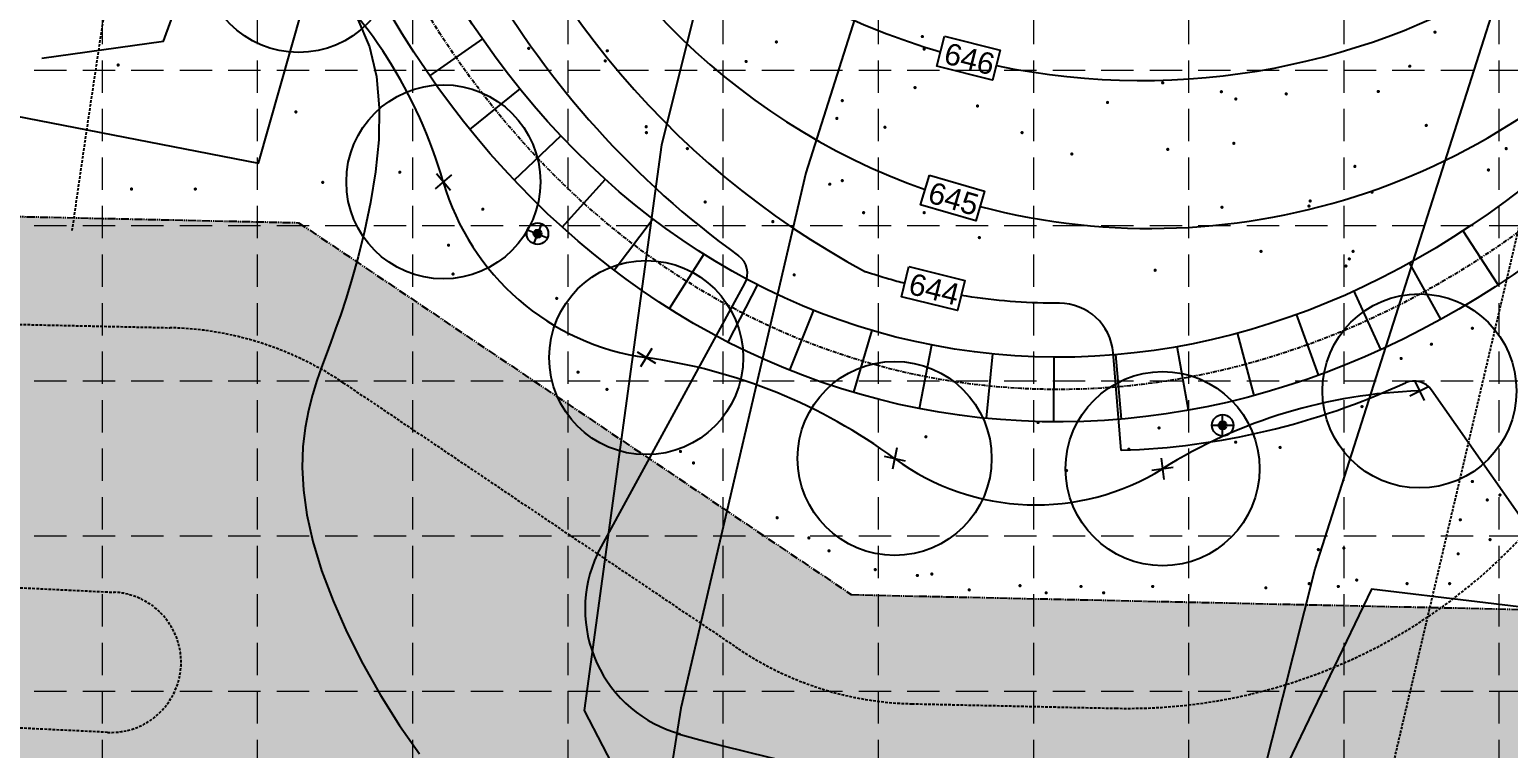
# Model space of a CAD drawing. Header units: inches. Extents: x 2525137 to 2526060, y 7086153 to 7086731.
# Drawn here: x 2525606.2 to 2525743.4, y 7086350.1 to 7086416.7 of the extents above; entities that cross this region are included whole.
import ezdxf

# ---------------------------------------------------------------- set-up
doc = ezdxf.new("R2010")
doc.units = ezdxf.units.IN
doc.header["$MEASUREMENT"] = 0
for name, pattern in [('CENTERX2', [4, 2.5, -0.5, 0.5, -0.5]), ('ESMT', [0.32, 0.24, -0.08]), ('HIDDEN', [0.375, 0.25, -0.125]), ('PHANTOM', [1.9, 1.5, -0.08, 0.08, -0.08, 0.08, -0.08])]:
    doc.linetypes.add(name, pattern=pattern)
for name, color, linetype in [('E-BREAKLINE', 5, 'Continuous'), ('E-ESMT', 2, 'ESMT'), ('FIGURE', 7, 'Continuous'), ('GRID', 254, 'HIDDEN'), ('hs-bollard', 1, 'Continuous'), ('HS-CJ', 1, 'Continuous'), ('hs-phase2', 1, 'HIDDEN'), ('hs-sidewalk', 3, 'Continuous'), ('HS-WALKCL', 14, 'CENTERX2'), ('LS-CONTTXT', 14, 'Continuous'), ('LS-GRASS', 7, 'Continuous'), ('LS-HGWAYMIX', 14, 'Continuous'), ('LS-LO', 5, 'Continuous'), ('LS-TREELEADER', 14, 'Continuous'), ('PC', 35, 'Continuous'), ('PL', 7, 'PHANTOM')]:
    doc.layers.add(name, color=color, linetype=linetype)
doc.styles.get("Standard").update_dxf_attribs({"font": 'ARIAL.TTF'})

# ---------------------------------------------------------------- blocks, each defined once
blk = doc.blocks.new('GRASS')
at = {"layer": 'LS-GRASS', "const_width": 0.15}
blk.add_lwpolyline([(-0.075, 0, 1), (0.075, 0, 1)], format="xyb", close=True, dxfattribs=at)

msp = doc.modelspace()

# ---------------------------------------------------------------- hatches: boundary and pattern name
at = {"layer": 'hs-bollard'}
h = msp.add_hatch(color=7, dxfattribs=at)
edge = h.paths.add_edge_path()
edge.add_arc((2525653.3, 7086397.82), 0.372, -21.884, 338.116, ccw=False)
h = msp.add_hatch(color=7, dxfattribs=at)
edge = h.paths.add_edge_path()
edge.add_arc((2525716.86, 7086380.05), 0.372, 0, 360)
at = {"layer": 'LS-HGWAYMIX'}
h = msp.add_hatch(dxfattribs=at)
h.set_pattern_fill('AR-SAND', color=256, scale=2, style=0)
h.set_pattern_definition([(37.5, (0, 0), (-0.1259867162, 3.853647538), [0, -3.04, 0, -3.4, 0, -3.25]), (7.5, (0, 0), (3.5395534105, 5.6442921305), [0, -1.64, 0, -2.74, 0, -1.05]), (327.5, (-2.46, 0), (6.2282837235, 0.011318107), [0, -1, 0, -3.6, 0, -4.7]), (317.5, (-2.46, 0), (6.012253209, 1.75535113), [0, -0.5, 0, -2.36, 0, -2.7])])
h.paths.add_polyline_path([(2525757.65, 7086342.66), (2525745.42, 7086286.46), (2525679.53, 7086301.91), (2525585.84, 7086288.33), (2525334.95, 7086378.84), (2525340.69, 7086397.27), (2525309.11, 7086409.68), (2525329.88, 7086466.5), (2525333.65, 7086465.19), (2525343.52, 7086461.79), (2525336.34, 7086442.42), (2525506.33, 7086377.16), (2525548.28, 7086400.69), (2525631, 7086398.87), (2525682.27, 7086364.38), (2525752.28, 7086362.84), (2525748.08, 7086344.9)])

# ---------------------------------------------------------------- linework, layer by layer
at = {"layer": 'E-BREAKLINE', "color": 35, "linetype": 'Continuous', "lineweight": -3}
for points in [[(2525818.37, 7086566.82, 647.73), (2525818.37, 7086566.82, 647.73), (2525816.74, 7086514.04, 646.64), (2525815.99, 7086503.69, 646.31), (2525798.88, 7086437.27, 645.18), (2525784.54, 7086389.77, 644.27), (2525769.9, 7086360.16, 643.99), (2525730.67, 7086364.87, 643.33), (2525718.31, 7086339.14, 642.37), (2525664.45, 7086340.5, 641.74), (2525657.66, 7086353.6, 641.49), (2525664.82, 7086406.07, 642.38), (2525677.45, 7086456.61, 644.08), (2525680.62, 7086497.68, 644.7), (2525694.35, 7086520.48, 644.57), (2525714.34, 7086561.72, 645.49), (2525739.21, 7086567.22, 646.62), (2525818.37, 7086566.82, 647.73)], [(2525693.86, 7086452.86, 653.22), (2525678.2, 7086403.46, 648.21), (2525666.6, 7086353.81, 643.27), (2525664.46, 7086340.4, 641.69)], [(2525597.98, 7086410.07, 640.36), (2525627.41, 7086404.37, 641.16), (2525635.51, 7086432.85, 642.7), (2525625.11, 7086448.91, 642.85), (2525607.65, 7086451.06, 642.22), (2525611.28, 7086429.59, 642.03), (2525602.17, 7086419.41, 641.83), (2525597.98, 7086410.07, 640.36)], [(2525607.3, 7086414.09, 643.36), (2525618.6, 7086415.67, 643.76), (2525622.5, 7086426.37, 643.81), (2525623.56, 7086436.67, 644.67), (2525619.41, 7086445.66, 644.23)], [(2525718.46, 7086339.02, 642.39), (2525725.44, 7086366.73, 644.89), (2525746.78, 7086433.66, 652.82)]]:
    msp.add_polyline3d(points, dxfattribs=at)
at = {"layer": 'E-ESMT', "color": 14}
msp.add_line((2525816.44, 7086705.96), (2525710.66, 7086254.78), dxfattribs=at)
at = {"layer": 'FIGURE', "color": 9}
msp.add_lwpolyline([(2525597.98, 7086410.07), (2525627.41, 7086404.37), (2525635.51, 7086432.85), (2525625.11, 7086448.91), (2525607.65, 7086451.06), (2525611.28, 7086429.59), (2525602.17, 7086419.41)], close=True, dxfattribs=at)
at = {"layer": 'GRID', "color": 252, "linetype": 'HIDDEN', "lineweight": 0, "ltscale": 12}
for p, q in [((2525612.9, 7086715.39), (2525612.9, 7086211.32)), ((2525627.3, 7086715.39), (2525627.3, 7086211.32)), ((2525641.7, 7086715.39), (2525641.7, 7086211.32)), ((2525656.1, 7086715.39), (2525656.1, 7086211.32)), ((2525670.5, 7086715.39), (2525670.5, 7086211.32)), ((2525684.9, 7086715.39), (2525684.9, 7086211.32)), ((2525699.3, 7086715.39), (2525699.3, 7086211.32)), ((2525713.7, 7086715.39), (2525713.7, 7086211.32)), ((2525728.1, 7086715.39), (2525728.1, 7086211.32)), ((2525742.5, 7086715.39), (2525742.5, 7086211.32)), ((2525152.1, 7086412.99), (2526044.9, 7086412.99)), ((2525152.1, 7086398.59), (2526044.9, 7086398.59)), ((2525152.1, 7086384.19), (2526044.9, 7086384.19)), ((2525152.1, 7086369.79), (2526044.9, 7086369.79)), ((2525152.1, 7086355.39), (2526044.9, 7086355.39))]:
    msp.add_line(p, q, dxfattribs=at)
at = {"layer": 'hs-bollard', "color": 7}
for points in [[(2525652.38, 7086398.19), (2525654.23, 7086397.44)], [(2525653.68, 7086398.74), (2525652.93, 7086396.89)], [(2525716.86, 7086379.05), (2525716.86, 7086381.05)], [(2525715.86, 7086380.05), (2525717.86, 7086380.05)]]:
    msp.add_lwpolyline(points, dxfattribs=at)
for centre, radius in [((2525653.3, 7086397.82), 1), ((2525653.3, 7086397.82), 1), ((2525653.3, 7086397.82), 0.372), ((2525716.86, 7086380.05), 1), ((2525716.86, 7086380.05), 1), ((2525716.86, 7086380.05), 0.372)]:
    msp.add_circle(centre, radius, dxfattribs=at)
at = {"layer": 'HS-CJ', "color": 7}
for points in [[(2525643.3, 7086412.46), (2525648.23, 7086415.88)], [(2525647.03, 7086407.48), (2525651.69, 7086411.25)], [(2525651.13, 7086402.79), (2525655.49, 7086406.91)], [(2525655.59, 7086398.43), (2525659.61, 7086402.89)], [(2525660.4, 7086394.44), (2525664.04, 7086399.22)], [(2525742.43, 7086393.09), (2525739.15, 7086398.11)], [(2525665.55, 7086390.88), (2525668.75, 7086395.95)], [(2525737.1, 7086389.88), (2525734.2, 7086395.13)], [(2525670.99, 7086387.77), (2525673.73, 7086393.11)], [(2525731.54, 7086387.08), (2525729.04, 7086392.54)], [(2525676.7, 7086385.17), (2525678.93, 7086390.74)], [(2525725.76, 7086384.72), (2525723.72, 7086390.36)], [(2525682.63, 7086383.11), (2525684.33, 7086388.86)], [(2525719.8, 7086382.83), (2525718.24, 7086388.63)], [(2525688.73, 7086381.61), (2525689.88, 7086387.5)], [(2525713.7, 7086381.46), (2525712.64, 7086387.37)], [(2525694.94, 7086380.7), (2525695.53, 7086386.67)], [(2525701.21, 7086380.37), (2525701.24, 7086386.37)], [(2525707.48, 7086380.63), (2525706.96, 7086386.61)]]:
    msp.add_lwpolyline(points, dxfattribs=at)
at = {"layer": 'hs-phase2', "color": 7}
for p, q in [((2525559.11, 7086390.42), (2525619.18, 7086389.1)), ((2525635.27, 7086384), (2525671.95, 7086359.33)), ((2525688.03, 7086354.23), (2525706.94, 7086353.81))]:
    msp.add_line(p, q, dxfattribs=at)
msp.add_lwpolyline([(2525613.41, 7086351.58), (2525563.47, 7086354, -1), (2525564.1, 7086366.98), (2525614.04, 7086364.57, -1.000236), (2525613.41, 7086351.58, -0.026154)], format="xyb", dxfattribs=at)
for centre, radius, start, end in [((2527585.14, 7086116.57, 328.37), 2005, 169.91016, 171.88704), ((2527585.14, 7086116.57, 328.37), 1995, 169.91016, 171.88704), ((2525618.52, 7086359.11), 30, 56.0741, 88.7389), ((2525708.04, 7086403.8), 50, 268.7389, 319.9027), ((2525688.69, 7086384.22), 30, 236.0741, 268.7389)]:
    msp.add_arc(centre, radius, start, end, dxfattribs=at)
at = {"layer": 'hs-sidewalk', "color": 7}
msp.add_arc((2525516.61, 7086516.51), 100.59, 266.7339, 335.9462, dxfattribs=at)
at = {"layer": 'hs-sidewalk', "color": 7, "extrusion": (0, 0, -1)}
for major_axis, ratio, start_param, end_param in [((18.93, 97.93), 0.815297, 4.943308, 10.764655), ((17.79, 92.04), 0.803499, 4.815688, 10.892275)]:
    msp.add_ellipse((2525707.8, 7086479.51), major_axis=major_axis, ratio=ratio, start_param=start_param, end_param=end_param, dxfattribs=at)
at = {"layer": 'HS-WALKCL', "ltscale": 0.15}
msp.add_open_spline([(2525633.19, 7086504.04), (2525634.29, 7086507.94), (2525635.58, 7086511.77), (2525639.71, 7086522.21), (2525642.96, 7086528.59), (2525650.5, 7086540.44), (2525654.79, 7086545.9), (2525664.21, 7086555.62), (2525669.34, 7086559.88), (2525680.18, 7086566.96), (2525685.9, 7086569.79), (2525697.63, 7086573.86), (2525703.65, 7086575.1), (2525715.68, 7086575.91), (2525721.68, 7086575.48), (2525733.34, 7086572.96), (2525739, 7086570.87), (2525749.66, 7086565.17), (2525754.67, 7086561.55), (2525763.77, 7086552.99), (2525767.87, 7086548.05), (2525774.95, 7086537.1), (2525777.95, 7086531.09), (2525782.69, 7086518.32), (2525784.43, 7086511.56), (2525786.61, 7086497.62), (2525787.04, 7086490.45), (2525786.56, 7086476.04), (2525785.65, 7086468.8), (2525782.54, 7086454.63), (2525780.34, 7086447.7), (2525774.76, 7086434.47), (2525771.37, 7086428.18), (2525763.58, 7086416.56), (2525759.18, 7086411.23), (2525749.56, 7086401.81), (2525744.35, 7086397.71), (2525733.37, 7086390.98), (2525727.6, 7086388.33), (2525715.79, 7086384.65), (2525709.76, 7086383.61), (2525697.74, 7086383.21), (2525691.76, 7086383.84), (2525680.19, 7086386.76), (2525674.6, 7086389.04), (2525664.09, 7086395.11), (2525659.19, 7086398.9), (2525650.31, 7086407.78), (2525646.34, 7086412.87), (2525639.52, 7086424.07), (2525636.67, 7086430.19), (2525632.23, 7086443.13), (2525630.64, 7086449.96), (2525628.79, 7086464), (2525628.52, 7086471.2), (2525629.04, 7086480.46), (2525629.21, 7086482.52), (2525629.43, 7086484.57)], degree=3, knots=[4.815688, 4.815688, 4.815688, 4.815688, 4.942378, 4.942378, 5.168742, 5.168742, 5.395106, 5.395106, 5.621469, 5.621469, 5.847833, 5.847833, 6.074196, 6.074196, 6.30056, 6.30056, 6.526924, 6.526924, 6.753287, 6.753287, 6.979651, 6.979651, 7.206015, 7.206015, 7.432378, 7.432378, 7.658742, 7.658742, 7.885105, 7.885105, 8.111469, 8.111469, 8.337833, 8.337833, 8.564196, 8.564196, 8.79056, 8.79056, 9.016924, 9.016924, 9.243287, 9.243287, 9.469651, 9.469651, 9.696014, 9.696014, 9.922378, 9.922378, 10.148742, 10.148742, 10.375105, 10.375105, 10.601469, 10.601469, 10.827833, 10.827833, 10.892275, 10.892275, 10.892275, 10.892275], dxfattribs=at)
at = {"layer": 'LS-CONTTXT'}
for points in [[(2525691.05, 7086416.15), (2525696.23, 7086414.84), (2525695.52, 7086412.05), (2525690.35, 7086413.36)], [(2525689.65, 7086403.26), (2525694.78, 7086401.76), (2525693.97, 7086399), (2525688.84, 7086400.5)], [(2525687.76, 7086394.78), (2525692.95, 7086393.49), (2525692.25, 7086390.7), (2525687.07, 7086391.98)]]:
    msp.add_lwpolyline(points, close=True, dxfattribs=at)
at = {"layer": 'LS-LO', "color": 7}
for p, q in [((2525645.32, 7086403.28), (2525643.8, 7086401.98)), ((2525643.91, 7086403.39), (2525645.21, 7086401.87)), ((2525663.91, 7086387.18), (2525662.85, 7086385.48)), ((2525662.53, 7086386.86), (2525664.23, 7086385.8)), ((2525734.22, 7086382.8), (2525736.02, 7086383.67)), ((2525734.69, 7086384.14), (2525735.55, 7086382.34)), ((2525686.64, 7086377.95), (2525686.22, 7086376)), ((2525685.45, 7086377.19), (2525687.41, 7086376.77)), ((2525710.3, 7086375.89), (2525712.28, 7086376.16)), ((2525711.16, 7086377.02), (2525711.42, 7086375.03))]:
    msp.add_line(p, q, dxfattribs=at)
for centre in [(2525631.13, 7086423.63), (2525644.56, 7086402.63), (2525663.38, 7086386.33), (2525735.12, 7086383.24), (2525686.43, 7086376.98), (2525711.29, 7086376.03)]:
    msp.add_circle(centre, 9, dxfattribs=at)
at = {"layer": 'LS-TREELEADER'}
for centre, radius, start, end in [((2525602.43, 7086390.49), 43.84, 16.0769, 49.1105), ((2525666.5, 7086408.96), 22.84, 196.0769, 262.1426), ((2525656.46, 7086336.21), 50.59, 53.6777, 82.1426), ((2525736.56, 7086335.49), 47.77, 91.7288, 121.9409), ((2525699.56, 7086394.84), 22.17, 233.6777, 301.9409)]:
    msp.add_arc(centre, radius, start, end, dxfattribs=at)
at = {"layer": 'PC', "color": 35}
for p, q in [((2525658.85, 7086368.14), (2525672.54, 7086393.19)), ((2525707.45, 7086377.73), (2525706.7, 7086386.79)), ((2525745.28, 7086370.44), (2525736.25, 7086383.31))]:
    msp.add_line(p, q, dxfattribs=at)
msp.add_lwpolyline([(2525636.63, 7086417.68), (2525637.72, 7086415.16), (2525638.36, 7086412.41), (2525638.61, 7086409.5), (2525638.56, 7086406.53), (2525638.27, 7086403.57), (2525637.81, 7086400.72), (2525637.24, 7086398.06), (2525636.65, 7086395.66), (2525636.08, 7086393.61), (2525635.55, 7086391.85), (2525635.05, 7086390.33), (2525634.57, 7086388.99), (2525634.12, 7086387.77), (2525633.68, 7086386.6), (2525633.25, 7086385.44), (2525632.83, 7086384.22), (2525632.41, 7086382.89), (2525632.04, 7086381.42), (2525631.73, 7086379.82), (2525631.53, 7086378.06), (2525631.47, 7086376.13), (2525631.58, 7086374.04), (2525631.9, 7086371.75), (2525632.45, 7086369.27), (2525633.27, 7086366.59), (2525634.34, 7086363.77), (2525635.62, 7086360.86), (2525637.09, 7086357.92), (2525638.73, 7086355.03), (2525640.49, 7086352.23), (2525642.36, 7086349.59)], dxfattribs=at)
at = {"layer": 'PC', "color": 35, "elevation": 642.97}
msp.add_lwpolyline([(2525666.23, 7086351.47, 0.065538), (2525735.79, 7086341.86, -0.180153), (2525750.15, 7086336.41, -0.818485)], format="xyb", dxfattribs=at)
at = {"layer": 'PC', "color": 35}
for centre, radius, start, end in [((2525709.28, 7086478.56), 66.52, 258.3672, 346.1845), ((2525720.82, 7086463.5), 83.52, 185.8995, 234.1835), ((2525720.82, 7086463.5), 78.52, 196.0834, 241.8114), ((2525710.15, 7086460.85), 62.54, 198.1897, 250.4845), ((2525710.15, 7086460.85), 62.54, 255.3813, 322.053), ((2525709.28, 7086478.56), 66.52, 243.4232, 253.7637), ((2525670.78, 7086394.15), 2, 331.3579, 54.1835), ((2525701.72, 7086386.37), 5, 4.7413, 90.1403), ((2525705.3, 7086445.4), 67.7, 271.8188, 294.9108), ((2525734.61, 7086382.16), 2, 35.0674, 113.2576), ((2525669.72, 7086363.01), 12.01, 154.7309, 254.6391), ((2525676.97, 7086839.56), 525.78, 248.4309, 264.1991)]:
    msp.add_arc(centre, radius, start, end, dxfattribs=at)
for points, knots in [([(2525687.37, 7086393.2), (2525686.88, 7086393.33), (2525686.39, 7086393.47), (2525685.17, 7086393.82), (2525684.45, 7086394.05), (2525683.74, 7086394.29)], [9.47800005, 9.47800005, 9.47800005, 9.47800005, 9.50014679, 9.50014679, 9.53282435, 9.53282435, 9.53282435, 9.53282435]), ([(2525701.71, 7086391.37), (2525701.37, 7086391.37), (2525701.04, 7086391.37), (2525697.98, 7086391.42), (2525695.27, 7086391.66), (2525692.6, 7086392.09)], [9.2687087, 9.2687087, 9.2687087, 9.2687087, 9.2831054, 9.2831054, 9.4006227, 9.4006227, 9.4006227, 9.4006227])]:
    msp.add_open_spline(points, degree=3, knots=knots, dxfattribs=at)
at = {"layer": 'PL', "color": 7, "ltscale": 0.5}
for p, q in [((2525548.41, 7086400.66), (2525631.13, 7086398.84)), ((2525631.13, 7086398.84), (2525682.41, 7086364.35)), ((2525682.41, 7086364.35), (2525752.42, 7086362.81))]:
    msp.add_line(p, q, dxfattribs=at)

# ---------------------------------------------------------------- block references
at = {"layer": 'LS-GRASS'}
for p in [(2525689, 7086416.1), (2525736.56, 7086416.51), (2525652.48, 7086415), (2525659.77, 7086414.78), (2525675.46, 7086415.6), (2525689.17, 7086414.94), (2525614.39, 7086413.46), (2525659.58, 7086413.84), (2525672.65, 7086413.79), (2525734.22, 7086413.35), (2525711.3, 7086411.81), (2525688.32, 7086411.37), (2525716.74, 7086410.98), (2525718.08, 7086410.31), (2525722.76, 7086410.78), (2525731.3, 7086411.01), (2525630.88, 7086409.11), (2525681.57, 7086410.16), (2525694.12, 7086409.66), (2525706.18, 7086409.99), (2525663.38, 7086407.74), (2525681.07, 7086408.51), (2525685.53, 7086407.69), (2525735.75, 7086407.86), (2525663.4, 7086407.19), (2525698.25, 7086407.19), (2525717.9, 7086406.2), (2525667.2, 7086405.71), (2525702.87, 7086405.21), (2525711.77, 7086405.64), (2525743.17, 7086405.71), (2525640.52, 7086403.52), (2525729.13, 7086404.06), (2525741.52, 7086403.73), (2525633.37, 7086402.58), (2525680.41, 7086402.41), (2525681.57, 7086402.74), (2525615.63, 7086401.96), (2525621.55, 7086401.96), (2525668.85, 7086400.76), (2525724.98, 7086400.85), (2525730.72, 7086401.67), (2525648.22, 7086400.09), (2525683.55, 7086399.77), (2525689.17, 7086399.77), (2525716.8, 7086400.27), (2525724.87, 7086400.38), (2525675.13, 7086398.94), (2525645.04, 7086396.75), (2525694.29, 7086397.46), (2525720.42, 7086396.18), (2525728.61, 7086395.48), (2525728.96, 7086396.18), (2525645.46, 7086394.08), (2525677.11, 7086394), (2525710.6, 7086394.43), (2525728.3, 7086394.82), (2525655.08, 7086391.82), (2525740.03, 7086389.05), (2525736.23, 7086387.57), (2525733.42, 7086386.25), (2525657.06, 7086384.98), (2525659.74, 7086383.38), (2525729.79, 7086381.79), (2525699.74, 7086380.31), (2525689.33, 7086378.99), (2525710.96, 7086379.81), (2525666.56, 7086377.63), (2525708.16, 7086377.83), (2525718.07, 7086378.49), (2525722.19, 7086378), (2525667.77, 7086376.56), (2525702.38, 7086375.86), (2525740.03, 7086374.84), (2525742.59, 7086373.59), (2525741.41, 7086373.13), (2525675.53, 7086371.48), (2525738.91, 7086371.29), (2525678.47, 7086369.61), (2525741.67, 7086369.45), (2525680.34, 7086368.41), (2525725.74, 7086368.53), (2525728.11, 7086368.66), (2525738.71, 7086368.13), (2525684.63, 7086366.67), (2525688.54, 7086366.13), (2525689.88, 7086366.26), (2525698.06, 7086365.18), (2525703.72, 7086365.11), (2525710.37, 7086365.11), (2525724.89, 7086365.37), (2525727.59, 7086365.11), (2525729.3, 7086365.7), (2525733.97, 7086365.37), (2525737.92, 7086365.37), (2525693.35, 7086364.79), (2525700.49, 7086364.52), (2525705.82, 7086364.52), (2525720.87, 7086364.98)]:
    msp.add_blockref('GRASS', p, dxfattribs=at)

# ---------------------------------------------------------------- texts
at = {"layer": 'LS-CONTTXT', "char_height": 2, "width": 14.2631, "attachment_point": 1}
for s, insert, rotation in [('{\\fArial|b0|i0|c0|p34;646}', (2525691.37, 7086415.58, 635.97), 345.7522), ('{\\fArial|b0|i0|c0|p34;645}', (2525689.94, 7086402.68, 635.97), 343.7548), ('{\\fArial|b0|i0|c0|p34;644}', (2525688.08, 7086394.21, 635.97), 346.0685)]:
    msp.add_mtext(s, dxfattribs=dict(at, insert=insert, rotation=rotation))

doc.saveas('drawing.dxf')
